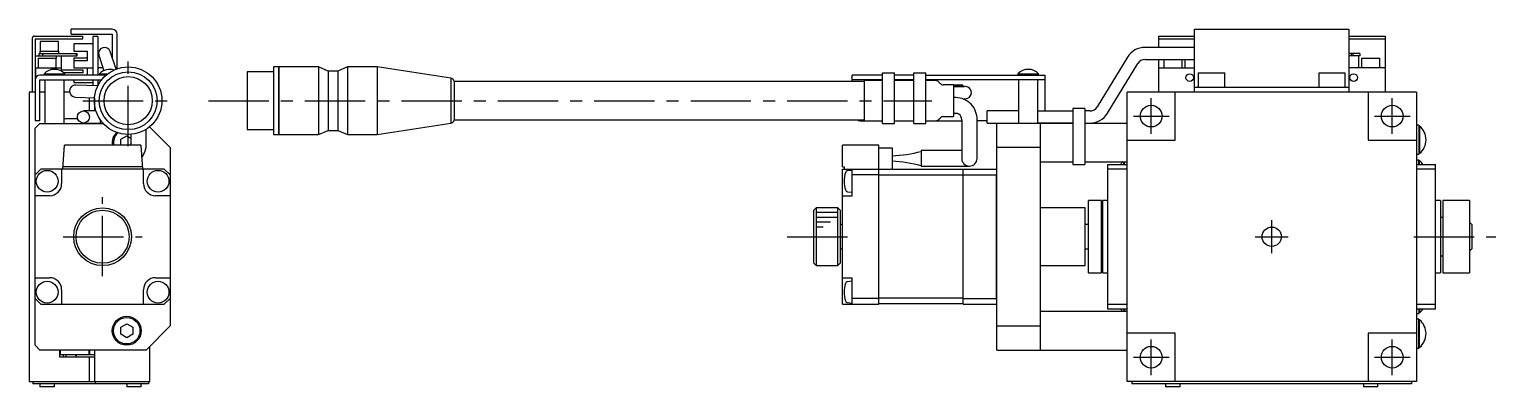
# Model space of a CAD drawing. Extents: x -213 to 420, y 17 to 323.
# Drawn here: x 101.9 to 406, y 200.5 to 274.6 of the extents above; entities that cross this region are included whole.
import ezdxf

# ---------------------------------------------------------------- set-up
doc = ezdxf.new("R2010")
doc.units = 0
doc.header["$LTSCALE"] = 10
doc.linetypes.add('CENTER', pattern=[2, 1.25, -0.25, 0.25, -0.25])
doc.layers.add('1', color=7, linetype='CONTINUOUS')

msp = doc.modelspace()

# ---------------------------------------------------------------- linework, layer by layer
at = {"layer": '1', "color": 7, "linetype": 'CONTINUOUS'}
for p, q in [((119.112696, 274.55273), (110.612696, 274.55273)), ((110.612696, 273.55273), (110.612696, 274.55273)), ((343.584903, 261.55273), (343.584903, 274.55273)), ((343.584903, 274.55273), (375.584903, 274.55273)), ((375.584903, 274.55273), (375.584903, 261.55273)), ((102.512696, 272.65273), (102.512696, 261.55273)), ((103.012696, 273.15273), (113.012696, 273.15273)), ((103.112696, 272.55273), (113.012696, 272.55273)), ((103.112696, 272.55273), (103.112696, 255.55273)), ((107.962696, 272.05273), (104.162696, 272.05273)), ((104.162696, 272.05273), (104.162696, 270.05273)), ((107.962696, 270.05273), (107.962696, 272.05273)), ((110.612696, 273.55273), (119.112696, 273.55273)), ((115.112696, 271.55273), (111.112696, 271.55273)), ((111.112696, 271.55273), (111.112696, 270.05273)), ((113.012696, 272.55273), (113.012696, 273.15273)), ((115.112696, 273.05273), (115.112696, 265.05273)), ((116.112696, 273.05273), (115.112696, 273.05273)), ((116.112696, 273.05273), (116.112696, 265.05273)), ((119.112696, 273.55273), (119.112696, 268.673522)), ((120.112696, 266.364083), (120.112696, 273.55273)), ((343.584903, 270.80273), (333.316954, 270.80273)), ((336.084903, 273.15273), (336.084903, 270.80273)), ((336.084903, 273.15273), (343.584903, 273.15273)), ((336.084903, 272.55273), (343.584903, 272.55273)), ((375.584903, 273.15273), (383.084903, 273.15273)), ((375.584903, 272.55273), (383.084903, 272.55273)), ((383.084903, 273.15273), (383.084903, 261.55273)), ((103.112696, 269.05273), (111.839723, 269.05273)), ((103.712696, 268.55273), (103.712696, 266.55273)), ((103.712696, 268.55273), (107.512696, 268.55273)), ((103.957321, 269.05273), (103.957321, 269.55273)), ((103.957321, 269.55273), (111.839723, 269.55273)), ((104.062696, 270.05273), (108.062696, 270.05273)), ((104.062696, 270.05273), (104.062696, 269.55273)), ((104.735627, 269.05273), (104.735627, 269.55273)), ((107.466571, 269.05273), (107.466571, 268.55273)), ((107.512696, 266.55273), (107.512696, 268.55273)), ((108.062696, 269.55273), (108.062696, 270.05273)), ((108.612696, 265.850807), (108.612696, 269.05273)), ((111.112696, 270.05273), (113.912696, 270.05273)), ((113.912696, 268.55273), (111.112696, 268.55273)), ((111.112696, 268.55273), (111.112696, 266.55273)), ((113.912696, 268.05273), (111.112696, 268.05273)), ((111.708989, 269.05273), (111.708989, 269.55273)), ((111.839723, 269.05273), (111.839723, 269.55273)), ((113.912696, 270.05273), (113.912696, 268.05273)), ((116.323876, 269.166459), (117.359695, 265.978531)), ((119.889673, 266.282228), (118.701517, 269.939002)), ((329.650355, 268.774805), (323.382405, 258.449749)), ((333.316954, 268.30273), (343.584903, 268.30273)), ((336.084903, 268.30273), (336.084903, 261.55273)), ((337.184903, 268.30273), (337.184903, 266.55273)), ((340.984903, 266.55273), (340.984903, 268.30273)), ((341.584903, 268.30273), (341.584903, 266.55273)), ((377.889756, 269.55273), (375.584903, 269.55273)), ((377.889756, 269.05273), (375.584903, 269.05273)), ((376.046841, 269.55273), (376.046841, 269.05273)), ((376.395464, 269.55273), (376.395464, 269.05273)), ((377.584903, 269.05273), (377.584903, 266.55273)), ((377.889756, 269.55273), (377.889756, 269.05273)), ((378.184903, 268.55273), (378.184903, 266.55273)), ((378.184903, 268.55273), (381.984903, 268.55273)), ((381.984903, 266.55273), (381.984903, 268.55273)), ((103.112696, 266.55273), (108.612696, 266.55273)), ((103.162696, 266.55273), (103.162696, 264.36498)), ((117.839952, 265.05273), (104.112696, 265.05273)), ((104.962696, 265.344978), (104.962696, 265.05273)), ((104.962696, 265.344978), (109.262696, 265.344978)), ((113.062696, 266.05273), (108.612696, 266.05273)), ((113.062696, 265.55273), (109.038832, 265.55273)), ((109.262696, 265.05273), (109.262696, 265.344978)), ((111.112696, 266.55273), (115.112696, 266.55273)), ((113.062696, 265.55273), (113.062696, 266.05273)), ((113.912696, 266.55273), (113.912696, 265.05273)), ((117.173128, 266.55273), (116.112696, 266.55273)), ((116.462696, 265.344978), (116.462696, 265.05273)), ((116.462696, 265.344978), (118.202381, 265.344978)), ((126.331878, 265.55273), (126.362696, 265.55273)), ((126.362696, 265.531786), (126.362696, 265.55273)), ((147.084904, 265.752728), (147.084904, 253.752732)), ((152.584905, 265.752728), (147.084904, 265.752728)), ((152.584905, 266.752729), (152.584905, 252.752731)), ((153.584907, 266.752729), (152.584905, 266.752729)), ((153.584907, 266.752729), (153.584907, 252.752731)), ((153.634907, 266.752729), (153.584907, 266.702729)), ((153.634907, 266.752729), (153.634907, 252.752731)), ((161.891907, 266.752729), (153.634907, 266.752729)), ((161.891907, 266.752729), (161.891907, 252.752731)), ((163.891907, 265.90273), (161.891907, 266.752729)), ((163.891907, 265.90273), (163.891907, 253.60273)), ((165.891907, 265.90273), (163.891907, 265.90273)), ((167.891907, 266.752729), (165.891907, 265.90273)), ((165.891907, 265.90273), (165.891907, 253.60273)), ((167.891907, 266.752729), (167.891907, 252.752731)), ((174.084906, 266.752729), (167.891907, 266.752729)), ((174.084906, 266.752729), (174.084906, 252.752731)), ((189.318889, 264.437056), (174.084906, 266.752729)), ((272.584903, 263.75273), (272.584903, 265.05273)), ((278.834906, 265.05273), (272.584903, 265.05273)), ((278.834906, 265.55273), (281.334906, 265.55273)), ((278.834906, 255.05273), (278.834906, 265.55273)), ((285.334906, 265.05273), (281.334903, 265.05273)), ((281.334906, 255.05273), (281.334906, 265.55273)), ((285.334906, 265.55273), (287.834906, 265.55273)), ((285.334906, 255.05273), (285.334906, 265.55273)), ((287.834903, 265.05273), (312.584903, 265.05273)), ((287.834906, 255.05273), (287.834906, 265.55273)), ((306.934903, 265.344978), (306.934903, 265.05273)), ((306.934903, 265.344978), (311.234903, 265.344978)), ((311.234903, 265.05273), (311.234903, 265.344978)), ((312.584903, 257.624505), (312.584903, 265.05273)), ((325.519451, 257.15243), (331.7874, 267.477486)), ((336.084903, 266.55273), (343.584903, 266.55273)), ((344.334903, 265.55273), (344.334903, 262.55273)), ((344.334903, 265.55273), (349.834903, 265.55273)), ((349.834903, 262.55273), (349.834903, 265.55273)), ((369.334903, 265.55273), (369.334903, 262.55273)), ((369.334903, 265.55273), (374.834903, 265.55273)), ((374.834903, 262.55273), (374.834903, 265.55273)), ((383.084903, 266.55273), (375.584903, 266.55273)), ((103.112696, 261.55273), (101.912696, 261.55273)), ((101.912696, 261.55273), (101.912696, 201.55273)), ((104.112696, 264.05273), (116.889112, 264.05273)), ((104.112696, 255.55273), (104.112696, 264.05273)), ((105.112696, 261.55273), (104.112696, 261.55273)), ((105.112696, 264.05273), (105.112696, 255.05273)), ((109.112696, 255.05273), (109.112696, 264.05273)), ((110.2788, 261.55273), (109.112696, 261.55273)), ((111.112696, 264.05273), (111.112696, 263.55273)), ((111.112696, 263.55273), (115.112696, 263.55273)), ((116.131364, 262.842205), (111.556321, 263.001969)), ((115.112696, 264.05273), (115.112696, 262.877777)), ((116.112696, 264.05273), (116.112696, 262.842857)), ((116.612696, 264.05273), (116.612696, 263.671912)), ((189.318889, 264.437056), (189.318889, 255.068405)), ((190.042563, 263.75273), (190.042563, 255.75273)), ((275.084906, 263.75273), (190.042563, 263.75273)), ((278.834906, 264.05273), (272.584903, 264.05273)), ((275.084906, 263.95273), (275.084906, 255.55273)), ((278.834906, 263.95273), (275.084906, 263.95273)), ((285.334906, 264.05273), (281.334906, 264.05273)), ((285.334906, 263.95273), (281.334906, 263.95273)), ((312.584903, 264.05273), (287.834906, 264.05273)), ((289.770693, 263.95273), (287.834906, 263.95273)), ((290.792013, 263.345624), (290.477799, 263.659837)), ((293.584903, 263.05273), (291.49912, 263.05273)), ((293.963051, 263.00273), (293.584865, 263.000259)), ((293.584903, 263.05273), (293.584903, 256.45273)), ((296.098989, 262.666719), (293.584903, 262.907784)), ((295.039986, 262.62559), (293.584903, 262.62559)), ((295.534903, 263.00273), (293.963051, 263.00273)), ((295.860485, 262.642857), (295.039985, 262.62559)), ((295.534903, 262.720807), (295.534903, 263.00273)), ((307.084903, 264.05273), (307.084903, 255.05273)), ((311.084903, 255.05273), (311.084903, 264.05273)), ((389.584903, 261.55273), (329.584903, 261.55273)), ((329.584903, 201.55273), (329.584903, 261.55273)), ((339.584903, 251.55273), (339.584903, 261.55273)), ((343.584903, 262.55273), (375.584903, 262.55273)), ((379.584903, 261.55273), (379.584903, 251.55273)), ((389.584903, 261.55273), (389.584903, 201.55273)), ((111.469072, 260.503492), (115.439511, 260.364841)), ((114.372486, 257.624505), (114.372486, 260.402102)), ((115.39592, 260.366363), (115.39592, 257.624505)), ((294.065825, 260.40126), (293.584903, 260.40126)), ((104.112696, 255.55273), (103.112696, 255.55273)), ((109.112696, 256.05273), (111.926433, 256.05273)), ((111.940874, 256.00273), (109.112696, 256.00273)), ((115.744065, 257.624505), (113.134307, 257.624505)), ((116.612696, 255.833549), (116.612696, 255.05273)), ((190.042563, 255.75273), (275.084906, 255.75273)), ((274.584903, 255.55273), (278.834903, 255.55273)), ((281.334903, 255.55273), (285.334903, 255.55273)), ((287.834903, 255.55273), (295.284903, 255.55273)), ((290.477799, 255.845624), (290.792013, 256.159837)), ((291.49912, 256.45273), (293.584903, 256.45273)), ((293.584903, 257.20126), (294.065825, 257.20126)), ((294.065825, 257.20126), (294.194944, 257.193292)), ((294.194944, 257.193292), (294.333969, 257.166586)), ((294.333969, 257.166586), (294.466423, 257.122689)), ((294.466423, 257.122689), (294.589779, 257.064036)), ((294.589779, 257.064036), (294.703027, 256.992986)), ((295.284903, 255.80126), (295.284903, 247.80126)), ((298.484903, 247.80126), (298.484903, 255.80126)), ((300.584903, 255.55273), (298.484903, 255.55273)), ((300.584903, 255.124505), (300.584903, 257.624505)), ((307.084903, 257.624505), (300.584903, 257.624505)), ((311.084903, 257.624505), (318.334903, 257.624505)), ((320.834903, 258.124505), (318.334903, 258.124505)), ((318.334903, 258.124505), (318.334903, 246.55273)), ((320.834903, 258.124505), (320.834903, 246.55273)), ((321.852852, 257.624505), (320.834903, 257.624505)), ((104.112696, 255.05273), (103.112696, 254.05273)), ((103.112696, 209.05273), (103.112696, 254.05273)), ((104.112696, 255.05273), (117.225213, 255.05273)), ((113.134307, 255.124505), (116.612696, 255.124505)), ((114.322477, 255.05273), (114.322477, 255.124505)), ((114.383158, 255.124505), (114.383158, 255.05273)), ((115.39592, 255.124505), (115.39592, 255.05273)), ((120.862696, 251.774418), (122.112696, 252.496106)), ((122.112696, 252.496106), (122.977237, 251.996963)), ((122.977237, 252.775533), (122.977237, 250.80126)), ((126.177237, 250.80126), (126.177237, 253.851186)), ((131.112696, 250.05273), (126.837124, 254.328302)), ((126.912696, 254.25273), (126.912696, 254.390829)), ((147.084904, 253.752732), (152.584905, 253.752732)), ((152.584905, 252.752731), (153.584907, 252.752731)), ((153.584907, 252.802731), (153.634907, 252.752731)), ((153.634907, 252.752731), (161.891907, 252.752731)), ((161.891907, 252.752731), (163.891907, 253.60273)), ((163.891907, 253.60273), (165.891907, 253.60273)), ((165.891907, 253.60273), (167.891907, 252.752731)), ((167.891907, 252.752731), (174.084906, 252.752731)), ((174.084906, 252.752731), (189.318889, 255.068405)), ((278.834906, 255.05273), (281.334906, 255.05273)), ((285.334906, 255.05273), (287.834906, 255.05273)), ((300.584903, 255.124505), (307.084903, 255.124505)), ((318.334903, 255.05273), (302.584903, 255.05273)), ((302.584903, 208.05273), (302.584903, 255.05273)), ((318.334903, 255.124505), (311.084903, 255.124505)), ((311.584903, 255.05273), (311.584903, 208.05273)), ((320.834903, 255.124505), (321.852852, 255.124505)), ((329.584903, 255.05273), (320.834903, 255.05273)), ((390.084903, 254.65273), (389.584903, 254.65273)), ((390.084903, 254.65273), (390.084903, 248.65273)), ((390.244458, 254.50273), (390.084903, 254.50273)), ((390.244458, 254.50273), (390.244458, 248.80273)), ((108.862696, 245.55273), (109.212336, 250.55273)), ((125.013062, 250.55273), (109.21233, 250.55273)), ((120.862696, 250.55273), (120.862696, 251.774418)), ((125.013066, 250.55273), (125.362696, 245.55273)), ((131.112696, 250.05273), (131.112696, 213.05273)), ((278.084903, 250.55273), (270.584903, 250.55273)), ((270.584903, 246.05273), (270.584903, 250.55273)), ((278.084903, 217.55273), (278.084903, 250.55273)), ((278.084903, 249.95273), (280.884903, 249.95273)), ((280.884903, 249.95273), (280.884903, 245.55273)), ((286.884903, 249.40126), (286.884903, 246.20126)), ((295.284903, 249.40126), (286.884903, 249.40126)), ((311.584903, 250.05273), (302.584903, 250.05273)), ((329.584903, 251.55273), (339.584903, 251.55273)), ((379.584903, 251.55273), (389.584903, 251.55273)), ((311.584903, 247.05273), (318.334903, 247.05273)), ((318.334903, 246.55273), (320.834903, 246.55273)), ((320.834903, 247.05273), (329.584903, 247.05273)), ((325.584903, 246.55273), (329.584903, 246.55273)), ((325.584903, 216.55273), (325.584903, 246.55273)), ((328.925349, 246.55273), (328.925349, 247.05273)), ((329.084904, 246.55273), (329.084904, 247.05273)), ((389.584903, 248.65273), (390.084903, 248.65273)), ((389.584903, 246.55273), (393.584903, 246.55273)), ((390.084904, 247.45273), (389.584904, 247.45273)), ((390.084903, 248.80273), (390.244458, 248.80273)), ((390.084904, 246.55273), (390.084904, 247.45273)), ((390.244459, 247.30273), (390.084904, 247.30273)), ((390.244459, 246.55273), (390.244459, 247.30273)), ((393.584903, 216.55273), (393.584903, 246.55273)), ((104.312696, 245.55273), (103.112696, 244.35273)), ((129.912696, 245.55273), (104.312696, 245.55273)), ((108.612696, 245.55273), (108.612696, 242.55273)), ((125.327733, 246.05273), (108.89766, 246.05273)), ((125.612696, 242.55273), (125.612696, 245.55273)), ((131.112696, 244.35273), (129.912696, 245.55273)), ((270.584903, 246.05273), (270.884903, 246.05273)), ((270.584903, 245.55273), (280.884903, 245.55273)), ((270.584903, 217.55273), (270.584903, 245.55273)), ((270.884903, 246.05273), (270.884903, 245.55273)), ((272.584903, 245.30273), (271.599623, 245.21653)), ((272.584903, 240.05273), (272.584903, 245.55273)), ((278.084903, 244.35273), (272.584903, 244.35273)), ((295.584903, 245.45273), (278.084903, 245.45273)), ((295.584903, 244.311309), (278.084903, 244.311309)), ((286.884903, 246.20126), (296.884903, 246.20126)), ((295.584903, 245.55273), (302.484903, 245.55273)), ((295.584903, 217.55273), (295.584903, 245.55273)), ((295.584903, 244.35273), (302.534903, 244.35273)), ((302.584903, 245.45273), (302.484903, 245.55273)), ((302.534903, 244.35273), (302.584903, 244.40273)), ((302.534903, 218.75273), (302.534903, 244.35273)), ((329.584903, 245.55273), (325.584903, 245.55273)), ((393.584903, 245.55273), (389.584903, 245.55273)), ((271.599623, 240.888931), (272.584903, 240.80273)), ((106.112696, 240.05273), (103.112696, 240.05273)), ((131.112696, 240.05273), (128.112696, 240.05273)), ((265.084903, 237.55273), (264.584903, 237.05273)), ((269.584903, 237.55273), (265.084903, 237.55273)), ((265.084903, 237.55273), (265.084903, 225.55273)), ((270.084903, 237.05273), (269.584903, 237.55273)), ((269.584903, 225.55273), (269.584903, 237.55273)), ((270.584903, 240.05273), (272.584903, 240.05273)), ((320.884903, 237.55273), (311.584903, 237.55273)), ((320.884903, 225.55273), (320.884903, 237.55273)), ((321.584903, 224.05273), (321.584903, 239.05273)), ((324.284903, 239.05273), (321.584903, 239.05273)), ((324.284903, 224.05273), (324.284903, 239.05273)), ((324.584903, 224.05273), (324.584903, 239.05273)), ((325.584903, 239.05273), (324.584903, 239.05273)), ((394.584903, 239.05273), (393.584903, 239.05273)), ((394.584903, 239.05273), (394.584903, 224.05273)), ((395.084903, 239.05273), (395.084903, 224.05273)), ((400.584903, 239.05273), (395.084903, 239.05273)), ((400.584903, 239.05273), (400.584903, 224.05273)), ((264.584903, 226.05273), (264.584903, 237.05273)), ((270.084903, 237.05273), (270.084903, 226.05273)), ((324.584903, 235.55273), (324.284903, 235.55273)), ((395.084903, 235.55273), (394.584903, 235.55273)), ((401.084903, 234.05273), (400.584903, 234.55273)), ((270.584903, 234.05273), (270.084903, 234.05273)), ((321.584903, 234.05273), (320.884903, 234.05273)), ((401.084903, 234.05273), (401.084903, 229.05273)), ((270.084903, 229.05273), (270.584903, 229.05273)), ((320.884903, 229.05273), (321.584903, 229.05273)), ((400.584903, 228.55273), (401.084903, 229.05273)), ((264.584903, 226.05273), (265.084903, 225.55273)), ((265.084903, 225.55273), (269.584903, 225.55273)), ((269.584903, 225.55273), (270.084903, 226.05273)), ((311.584903, 225.55273), (320.884903, 225.55273)), ((324.284903, 227.55273), (324.584903, 227.55273)), ((394.584903, 227.55273), (395.084903, 227.55273)), ((103.112696, 223.05273), (106.112696, 223.05273)), ((128.112696, 223.05273), (131.112696, 223.05273)), ((270.584903, 223.05273), (272.584903, 223.05273)), ((272.584903, 222.30273), (271.599623, 222.21653)), ((272.584903, 217.55273), (272.584903, 223.05273)), ((321.584903, 224.05273), (324.284903, 224.05273)), ((324.584903, 224.05273), (325.584903, 224.05273)), ((393.584903, 224.05273), (394.584903, 224.05273)), ((395.084903, 224.05273), (400.584903, 224.05273)), ((108.612696, 220.55273), (108.612696, 217.55273)), ((125.612696, 217.55273), (125.612696, 220.55273)), ((103.112696, 218.75273), (104.312696, 217.55273)), ((104.312696, 217.55273), (129.912696, 217.55273)), ((129.912696, 217.55273), (131.112696, 218.75273)), ((270.584903, 217.55273), (278.084903, 217.55273)), ((271.599623, 217.888931), (272.584903, 217.80273)), ((278.084903, 218.75273), (272.584903, 218.75273)), ((295.584903, 218.794152), (278.084903, 218.794152)), ((295.584903, 217.65273), (278.084903, 217.65273)), ((295.584903, 218.75273), (302.534903, 218.75273)), ((295.584903, 217.55273), (302.484903, 217.55273)), ((302.484903, 217.55273), (302.584903, 217.65273)), ((302.584903, 218.70273), (302.534903, 218.75273)), ((329.584903, 216.05273), (311.584903, 216.05273)), ((325.584903, 217.55273), (329.584903, 217.55273)), ((329.584903, 216.55273), (325.584903, 216.55273)), ((328.925348, 216.55273), (328.925348, 216.05273)), ((329.084903, 216.55273), (329.084903, 216.05273)), ((389.584903, 217.55273), (393.584903, 217.55273)), ((393.584903, 216.55273), (389.584903, 216.55273)), ((390.084903, 216.55273), (390.084903, 215.65273)), ((390.244459, 216.55273), (390.244459, 215.80273)), ((120.862696, 212.774418), (122.112696, 213.496106)), ((122.112696, 213.496106), (123.362696, 212.774418)), ((126.112696, 208.05273), (131.112696, 213.05273)), ((302.584903, 213.05273), (311.584903, 213.05273)), ((389.584903, 215.65273), (390.084903, 215.65273)), ((390.084903, 214.45273), (389.584903, 214.45273)), ((390.084903, 215.80273), (390.244459, 215.80273)), ((390.084903, 208.45273), (390.084903, 214.45273)), ((390.244458, 214.30273), (390.084903, 214.30273)), ((390.244458, 208.60273), (390.244458, 214.30273)), ((120.862696, 211.331042), (120.862696, 212.774418)), ((122.112696, 210.609355), (120.862696, 211.331042)), ((123.362696, 211.331042), (122.112696, 210.609355)), ((123.362696, 212.774418), (123.362696, 211.331042)), ((339.584903, 211.55273), (329.584903, 211.55273)), ((339.584903, 201.55273), (339.584903, 211.55273)), ((389.584903, 211.55273), (379.584903, 211.55273)), ((379.584903, 211.55273), (379.584903, 201.55273)), ((103.112696, 209.05273), (104.112696, 208.05273)), ((126.112696, 208.05273), (104.112696, 208.05273)), ((108.22429, 206.55273), (108.22429, 208.05273)), ((108.23543, 207.054004), (108.23543, 208.05273)), ((108.23543, 207.054004), (108.27428, 207.10273)), ((115.39592, 207.05273), (108.235721, 207.05273)), ((108.27428, 208.05273), (108.27428, 207.10273)), ((108.27428, 207.10273), (114.322477, 207.10273)), ((108.961688, 207.05273), (108.946029, 206.55273)), ((109.57034, 206.55273), (109.556641, 207.05273)), ((111.606245, 207.05273), (111.606245, 206.55273)), ((114.322477, 207.10273), (114.322477, 208.05273)), ((114.383158, 207.053862), (114.322477, 207.10273)), ((114.383158, 208.05273), (114.383158, 207.053862)), ((115.39592, 208.05273), (115.39592, 201.55273)), ((126.912696, 201.55273), (126.912696, 208.85273)), ((302.584903, 208.05273), (329.584903, 208.05273)), ((389.584903, 208.45273), (390.084903, 208.45273)), ((390.084903, 208.60273), (390.244458, 208.60273)), ((115.39592, 206.55273), (108.22429, 206.55273)), ((114.372486, 201.55273), (114.372486, 206.55273)), ((101.912696, 201.55273), (126.912696, 201.55273)), ((102.612696, 201.55273), (102.612696, 201.05273)), ((126.612696, 201.05273), (102.612696, 201.05273)), ((104.112696, 201.05273), (104.112696, 200.45273)), ((107.112696, 200.45273), (107.112696, 201.05273)), ((115.540614, 201.55273), (115.540614, 201.05273)), ((122.112696, 201.05273), (122.112696, 200.45273)), ((125.112696, 200.45273), (125.112696, 201.05273)), ((126.612696, 201.55273), (126.612696, 201.05273)), ((389.584903, 201.55273), (329.584903, 201.55273)), ((330.584903, 201.55273), (330.584903, 201.05273)), ((388.584903, 201.05273), (330.584903, 201.05273)), ((337.584903, 201.05273), (337.584903, 200.45273)), ((340.584903, 200.45273), (340.584903, 201.05273)), ((378.584903, 201.05273), (378.584903, 200.45273)), ((381.584903, 200.45273), (381.584903, 201.05273)), ((388.584903, 201.55273), (388.584903, 201.05273)), ((107.112696, 200.45273), (104.112696, 200.45273)), ((125.112696, 200.45273), (122.112696, 200.45273)), ((340.584903, 200.45273), (337.584903, 200.45273)), ((381.584903, 200.45273), (378.584903, 200.45273))]:
    msp.add_line(p, q, dxfattribs=at)
at = {"layer": '1', "color": 4, "linetype": 'CENTER'}
for p, q in [((122.412696, 250.352732), (122.412696, 269.152729)), ((113.012698, 259.75273), (131.812695, 259.75273)), ((139.084903, 259.75273), (289.084903, 259.75273)), ((334.584903, 252.85273), (334.584903, 260.25273)), ((384.584903, 252.85273), (384.584903, 260.25273)), ((330.884903, 256.55273), (338.284903, 256.55273)), ((380.884903, 256.55273), (388.284903, 256.55273)), ((117.112696, 223.35273), (117.112696, 239.75273)), ((359.584903, 228.15273), (359.584903, 234.95273)), ((108.912696, 231.55273), (125.312696, 231.55273)), ((259.084903, 231.55273), (274.084903, 231.55273)), ((356.184903, 231.55273), (362.984903, 231.55273)), ((389.084903, 231.55273), (406.031266, 231.55273)), ((334.584903, 202.85273), (334.584903, 210.25273)), ((384.584903, 202.85273), (384.584903, 210.25273)), ((330.884903, 206.55273), (338.284903, 206.55273)), ((380.884903, 206.55273), (388.284903, 206.55273))]:
    msp.add_line(p, q, dxfattribs=at)
at = {"layer": '1', "color": 9, "linetype": 'CONTINUOUS'}
for p, q in [((269.584903, 236.55273), (265.084903, 236.55273)), ((269.584903, 235.55273), (265.084903, 235.55273)), ((268.084903, 234.55273), (265.084903, 234.55273)), ((266.584903, 233.55273), (265.084903, 233.55273)), ((111.60146, 206.55273), (111.60146, 207.05273))]:
    msp.add_line(p, q, dxfattribs=at)
at = {"layer": '1', "color": 7, "linetype": 'CONTINUOUS'}
for centre, radius in [((122.412696, 259.75273), 6.999999), ((122.412696, 259.75273), 5.999998), ((122.412696, 259.75273), 5), ((342.584903, 264.55273), 0.8), ((376.584903, 264.55273), 0.8), ((334.584903, 256.55273), 2.25), ((384.584903, 256.55273), 2.25), ((113.134307, 256.374505), 1.25), ((105.612696, 243.05273), 2.25), ((128.612696, 243.05273), 2.25), ((117.112696, 231.55273), 6), ((117.112696, 231.55273), 5.5), ((359.584903, 231.55273), 2), ((105.612696, 220.05273), 2.25), ((128.612696, 220.05273), 2.25), ((122.112696, 212.05273), 3), ((122.112696, 212.05273), 2.75), ((334.584903, 206.55273), 2.25), ((384.584903, 206.55273), 2.25)]:
    msp.add_circle(centre, radius, dxfattribs=at)
for centre, radius, start, end in [((119.112696, 273.55273), 1, 0, 90), ((103.012696, 272.65273), 0.5, 90, 180), ((117.512696, 269.55273), 1.25, 18, 198), ((333.291506, 266.520072), 4.282733, 89.659559, 148.232714), ((333.289461, 266.523584), 1.779358, 89.114705, 147.581931), ((104.112696, 264.05273), 1, 90, 180), ((107.112696, 263.25273), 3, 44.220044, 135.779956), ((118.612696, 263.25273), 3, 72.78216, 135.779956), ((309.084903, 263.25273), 3, 44.220044, 135.779956), ((111.512696, 261.75273), 1.25, 88, 268), ((189.084905, 263.464813), 1.000002, 16.733256, 76.468302), ((289.770693, 262.95273), 1, 45, 90), ((291.49912, 264.05273), 1, 225, 270), ((295.996814, 261.311991), 1.358575, 64.15883439, 85.68686298), ((296.037882, 261.410418), 1.252104, 292.21171528, 63.88698666), ((293.977291, 255.893572), 4.508557, 358.826795, 88.874813), ((295.696531, 262.855184), 2.728424, 267.06093231, 287.37302218), ((189.084905, 256.040647), 1.000002, 283.531698, 343.266744), ((274.584903, 257.55273), 2, 244.158067, 270), ((289.770693, 256.55273), 1, 270, 315), ((291.49912, 255.45273), 1, 90, 135), ((293.829026, 255.828326), 1.456129, 358.93494433, 53.11416827), ((321.880344, 259.403651), 1.779358, 269.114705, 327.581931), ((321.878299, 259.407163), 4.282733, 269.659559, 328.232714), ((122.112696, 251.05273), 3, 134.786806, 189.594068), ((122.112696, 251.05273), 2.75, 132.194242, 190.475682), ((387.884903, 251.65273), 3.7, 309.621835, 50.378165), ((121.577237, 250.80126), 1.4, 349.774609, 0), ((121.577237, 250.80126), 4.6, 321.844858, 0), ((279.471, 276.891068), 28.615444, 272.832165, 285.015922), ((279.73783, 220.313667), 26.90568, 74.595351, 87.556562), ((296.884903, 247.80126), 1.6, 180, 0), ((331.284904, 244.45273), 3.7, 135.355754, 145.419222), ((387.884904, 244.45273), 3.7, 34.580778, 50.378165), ((276.884903, 243.05273), 6, 162.370845, 197.629155), ((271.643201, 244.718432), 0.5, 95, 162.370845), ((106.112696, 242.55273), 2.5, 270, 0), ((128.112696, 242.55273), 2.5, 180, 270), ((271.643201, 241.387028), 0.5, 197.629155, 265), ((106.112696, 220.55273), 2.5, 0, 90), ((128.112696, 220.55273), 2.5, 90, 180), ((271.643201, 221.718432), 0.5, 95, 162.370845), ((276.884903, 220.05273), 6, 162.370845, 197.629155), ((271.643201, 218.387028), 0.5, 197.629155, 265), ((331.284903, 218.65273), 3.7, 214.580778, 224.644246), ((387.884903, 218.65273), 3.7, 309.621835, 325.419222), ((387.884903, 211.45273), 3.7, 309.621835, 50.378165), ((-22.887304, 177.10273), 134.5, 12.86629, 12.866847), ((-22.887304, 177.10273), 140.5, 12.308027, 12.308499)]:
    msp.add_arc(centre, radius, start, end, dxfattribs=at)

doc.saveas('drawing.dxf')
